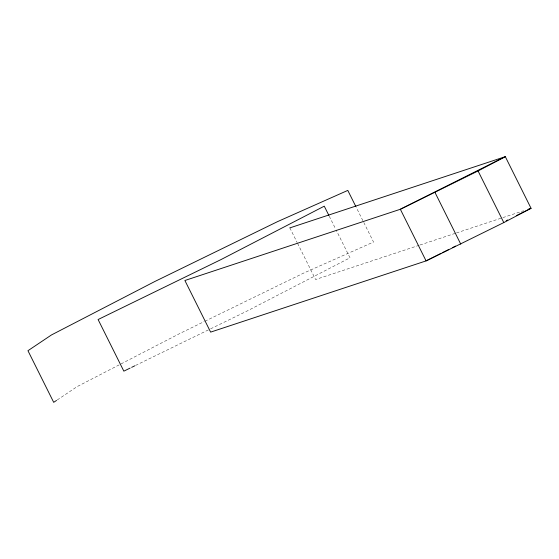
<?xml version="1.0" encoding="UTF-8"?>
<svg xmlns="http://www.w3.org/2000/svg" width="559" height="559" viewBox="0 0 559 559"><rect width="100%" height="100%" fill="white"/><g stroke="black" fill="none" stroke-linecap="round" stroke-linejoin="round"><path stroke-width="0.42" stroke-dasharray="2.79 2.1" d="M57.256 399.951L77.226 386.569L180.648 333.08L204.105 321.642M204.887 321.257L303.39 273.211L373.538 242.026L356.244 207.354M135.564 365.439L209.835 329.209M210.617 328.832L246.575 311.286L350.004 257.797L336.169 230.056M419.18 245.275L315.59 279.514L297.535 243.298M420.005 244.996L455.641 233.215M456.465 232.942L523.594 210.75M329.258 216.186L335.784 229.288M289.848 227.89L297.15 242.529"/><path stroke-width="0.84" d="M56.543 400.426L53.692 402.34L27.95 350.71L51.484 334.939L154.913 281.457L277.648 221.581L347.796 190.402L355.859 206.578M478.057 170.949L505.308 156.66L531.05 208.29L503.799 222.58L426.084 260.899L210.631 332.123L184.889 280.499L400.349 209.269L478.057 170.949L503.799 222.58M440.862 253.493L426.084 260.899L400.349 209.269L505.308 156.66L289.848 227.89M442.414 252.717L448.632 249.593M452.524 247.651L455.634 246.086M506.168 220.756L507.726 219.98M516.278 215.69L531.05 208.29L528.562 209.108M130.093 368.108L123.839 371.155L98.098 319.531L220.833 259.662L324.262 206.173L328.874 215.418M131.658 367.347L134.782 365.817M435.028 192.52L460.763 244.15"/></g></svg>
